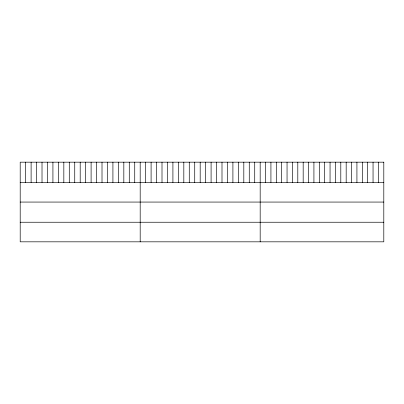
<?xml version="1.0" encoding="UTF-8"?>
<svg xmlns="http://www.w3.org/2000/svg" width="404" height="404" viewBox="0 0 404 404"><rect width="100%" height="100%" fill="white"/><g stroke="black" fill="none" stroke-linecap="round" stroke-linejoin="round"><path stroke-width="0.61" d="M20.2 182.487L383.8 182.487M20.2 202.066L383.8 202.066M20.2 222.24L383.8 222.24M378.427 162.176L378.427 182.487M373.049 162.176L373.049 182.487M367.675 162.176L367.675 182.487M362.302 162.176L362.302 182.487M356.924 162.176L356.924 182.487M351.551 162.176L351.551 182.487M346.178 162.176L346.178 182.487M340.799 162.176L340.799 182.487M335.426 162.176L335.426 182.487M330.053 162.176L330.053 182.487M324.675 162.176L324.675 182.487M319.301 162.176L319.301 182.487M313.923 162.176L313.923 182.487M308.55 162.176L308.55 182.487M303.177 162.176L303.177 182.487M297.799 162.176L297.799 182.487M292.425 162.176L292.425 182.487M287.052 162.176L287.052 182.487M281.674 162.176L281.674 182.487M276.301 162.176L276.301 182.487M270.927 162.176L270.927 182.487M265.549 162.176L265.549 182.487M260.176 162.176L260.176 241.824M254.722 162.176L254.722 182.487M249.268 162.176L249.268 182.487M243.814 162.176L243.814 182.487M238.36 162.176L238.36 182.487M232.906 162.176L232.906 182.487M227.452 162.176L227.452 182.487M221.998 162.176L221.998 182.487M216.544 162.176L216.544 182.487M211.09 162.176L211.09 182.487M205.636 162.176L205.636 182.487M200.182 162.176L200.182 182.487M194.728 162.176L194.728 182.487M189.274 162.176L189.274 182.487M183.82 162.176L183.82 182.487M178.366 162.176L178.366 182.487M172.912 162.176L172.912 182.487M167.458 162.176L167.458 182.487M162.004 162.176L162.004 182.487M156.55 162.176L156.55 182.487M151.096 162.176L151.096 182.487M145.642 162.176L145.642 182.487M140.188 162.176L140.188 241.824M134.734 162.176L134.734 182.487M129.28 162.176L129.28 182.487M123.826 162.176L123.826 182.487M118.372 162.176L118.372 182.487M112.918 162.176L112.918 182.487M107.464 162.176L107.464 182.487M102.01 162.176L102.01 182.487M96.556 162.176L96.556 182.487M91.102 162.176L91.102 182.487M85.648 162.176L85.648 182.487M80.194 162.176L80.194 182.487M74.74 162.176L74.74 182.487M69.286 162.176L69.286 182.487M63.832 162.176L63.832 182.487M58.378 162.176L58.378 182.487M52.924 162.176L52.924 182.487M47.47 162.176L47.47 182.487M42.016 162.176L42.016 182.487M36.562 162.176L36.562 182.487M31.108 162.176L31.108 182.487M25.654 162.176L25.654 182.487M383.8 162.176L20.2 162.176L20.2 241.824L383.8 241.824L383.8 162.176"/></g></svg>
